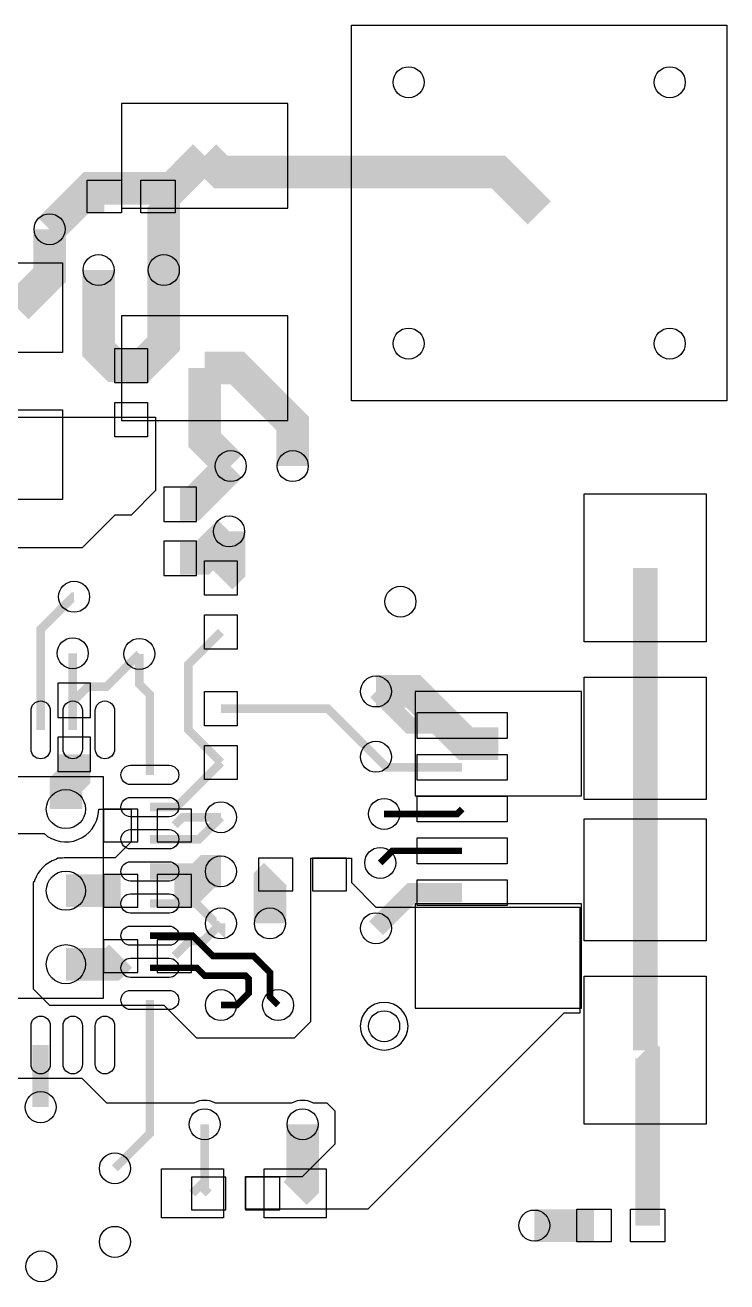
# Model space of a CAD drawing. Extents: x 10 to 3390, y -1467 to 2140.
# Drawn here: x 2960 to 3390, y 1370 to 2140 of the extents above; entities that cross this region are included whole.
import ezdxf

# ---------------------------------------------------------------- set-up
doc = ezdxf.new("R2010")
doc.units = 0
for name, color, linetype in [('ETCH_BOTTOM', 6, 'CONTINUOUS'), ('ETCH_TOP', 150, 'CONTINUOUS'), ('PAD_BOTTOM', 254, 'CONTINUOUS'), ('PAD_TOP', 254, 'CONTINUOUS')]:
    doc.layers.add(name, color=color, linetype=linetype)

msp = doc.modelspace()

# ---------------------------------------------------------------- linework, layer by layer
at = {"layer": 'ETCH_BOTTOM'}
for points, const_width in [([(2975, 2015), (3000, 2040), (3050, 2040), (3070, 2060)], 20), ([(3275, 2025), (3250, 2050), (3080, 2050), (3070, 2060)], 20), ([(3124, 1870), (3124, 1896), (3090, 1930), (3070, 1930)], 20), ([(3070, 1930), (3070, 1886), (3086, 1870)], 20), ([(3055, 1846.5), (3062.5, 1846.5), (3086, 1870)], 20), ([(3055, 1813.5), (3068.5, 1813.5), (3085, 1830)], 20), ([(2990, 1726.5), (2998.5, 1735), (3010, 1735), (3030, 1755)], 5.25), ([(3250, 1700), (3230, 1700), (3198, 1732), (3175, 1732)], 20), ([(2990, 1693.5), (2990, 1680), (2985, 1675), (2985, 1660)], 20), ([(3080, 1655), (3056.5, 1655), (3051.5, 1650)], 5.25), ([(3080, 1621.84), (3071.84, 1621.84), (3060, 1610), (3051.5, 1610)], 20), ([(3113.5, 1620), (3110, 1616.5), (3110, 1590)], 20), ([(2985, 1610), (3018.5, 1610)], 20), ([(3080, 1590), (3069.25, 1579.25), (3060.75, 1579.25), (3051.5, 1570)], 5.25), ([(2985, 1565), (3013.5, 1565), (3018.5, 1570)], 20), ([(3072.5, 1424.64), (3070, 1427.14), (3070, 1467)], 5.25)]:
    msp.add_lwpolyline(points, dxfattribs=dict(at, const_width=const_width))
msp.add_lwpolyline([(2950.75, 1645), (2971.6, 1645, 0.616266), (3005.03, 1658.18), (3005.2, 1660), (3025, 1660), (3025, 1640), (3015.12, 1630.12), (2985, 1630.12, 0.025529), (2982.95, 1630.01), (2982.85, 1630), (2980, 1630), (2979.3, 1629.3), (2978.84, 1629.15, 0.241635), (2965.85, 1616.16), (2965.7, 1615.7), (2965, 1615), (2965, 1612.15), (2964.99, 1612.05, 0.051091), (2964.99, 1607.95), (2965, 1607.85), (2965, 1567.15), (2964.99, 1567.05, 0.051091), (2964.99, 1562.95), (2965, 1562.85), (2965, 1550), (2975, 1540), (3045, 1540), (3065, 1520), (3125, 1520), (3135, 1530), (3135, 1630), (3160, 1630), (3160, 1615), (3175, 1600), (3300, 1600), (3300, 1535), (3290, 1535), (3170, 1415), (3095, 1415), (3095, 1435), (3130, 1435), (3150, 1455), (3150, 1475), (3145, 1480), (3136.7, 1480), (3136.3, 1480.19, 0.226559), (3123.7, 1480.19), (3123.3, 1480), (3076.7, 1480), (3076.3, 1480.19, 0.226559), (3063.7, 1480.19), (3063.3, 1480), (3010, 1480), (2995, 1495), (2727, 1495)], format="xyb", dxfattribs=at)
msp.add_lwpolyline([(3194.62, 1527, 1), (3165.38, 1527, 1)], format="xyb", close=True, dxfattribs=at)
at = {"layer": 'ETCH_TOP'}
for points, const_width in [([(3008.5, 2035), (2995, 2035), (2975, 2015)], 20), ([(3045, 1990), (3045, 2031.5), (3041.5, 2035)], 20), ([(2935, 2015), (2935, 1987), (2955, 1967)], 20), ([(2975, 2015), (2975, 1987), (2955, 1967)], 20), ([(3025, 1931.5), (3015, 1931.5), (3005, 1941.5), (3005, 1990)], 20), ([(3025, 1931.5), (3031.5, 1931.5), (3045, 1945), (3045, 1990)], 20), ([(3080, 1801.5), (3085, 1806.5), (3085, 1830)], 20), ([(3340, 1703.31), (3340, 1807.64)], 15), ([(2990, 1790), (2989.53, 1790), (2969.53, 1770), (2969.53, 1708.46)], 5.25), ([(3080, 1688.5), (3060, 1708.5), (3060, 1748.5), (3080, 1768.5)], 5.25), ([(2989.21, 1708.46), (2989.21, 1755.39)], 5.25), ([(3030, 1755), (3030, 1736.46), (3036.46, 1730), (3036.46, 1680.9)], 5.25), ([(3227.8, 1711.18), (3195.82, 1711.18), (3175, 1732)], 10), ([(3080, 1721.5), (3145.5, 1721.5), (3175, 1692)], 5.25), ([(3340, 1616.69), (3340, 1703.31)], 15), ([(3227.8, 1685.59), (3181.41, 1685.59), (3175, 1692)], 5.25), ([(3036.46, 1661.21), (3052.71, 1661.21), (3080, 1688.5)], 5.25), ([(3080, 1655), (3066.53, 1641.53), (3036.46, 1641.53)], 5.25), ([(3180, 1657), (3224.8, 1657), (3227.8, 1660)], 4), ([(3177.59, 1627), (3185, 1634.41), (3227.8, 1634.41)], 4), ([(3036.46, 1621.84), (3080, 1621.84)], 10), ([(3340, 1616.69), (3340, 1512.36)], 15), ([(3227.8, 1608.82), (3196.82, 1608.82), (3175, 1587)], 12), ([(3080, 1590), (3080, 1587), (3064.84, 1602.16), (3036.46, 1602.16)], 5.25), ([(3115, 1540), (3110, 1545), (3110, 1560), (3100, 1570), (3075, 1570), (3062.53, 1582.47), (3036.46, 1582.47)], 4), ([(3080, 1540), (3089.72, 1540), (3097, 1547.28), (3097, 1556.02), (3095.02, 1558), (3070.02, 1558), (3065.23, 1562.79), (3036.46, 1562.79)], 4), ([(3036.46, 1543.1), (3036.46, 1461.46), (3015, 1440)], 5.25), ([(2969.53, 1515.54), (2969.53, 1477.47)], 10), ([(3341.5, 1405), (3341.5, 1510.86), (3340, 1512.36)], 15), ([(3125.5, 1424.64), (3130, 1429.14), (3130, 1467)], 20), ([(3062.5, 1424.64), (3070, 1432.14), (3070, 1467)], 5.25), ([(3308.5, 1405), (3272, 1405)], 20)]:
    msp.add_lwpolyline(points, dxfattribs=dict(at, const_width=const_width))
msp.add_lwpolyline([(2672, 1817), (2716, 1861), (2764, 1861), (2765, 1862), (2912, 1862), (2930, 1880), (2930, 1900), (3040, 1900), (3040, 1855), (3025, 1840), (3015, 1840), (2995, 1820), (2790, 1820), (2775, 1805), (2680, 1805), (2675, 1800), (2635, 1800), (2630, 1805), (2630, 1817)], close=True, dxfattribs=at)
at = {"layer": 'PAD_BOTTOM'}
for points in [[(3160, 1910), (3160, 2140), (3390, 2140), (3390, 1910)], [(3019, 2092), (3019, 2028), (3121, 2028), (3121, 2092)], [(3019, 1962), (3019, 1898), (3121, 1898), (3121, 1962)], [(3065, 1836), (3065, 1857), (3045, 1857), (3045, 1836)], [(3065, 1803), (3065, 1824), (3045, 1824), (3045, 1803)], [(3000, 1716), (3000, 1737), (2980, 1737), (2980, 1716)], [(3199, 1732), (3199, 1668), (3301, 1668), (3301, 1732)], [(3000, 1683), (3000, 1704), (2980, 1704), (2980, 1683)], [(3008, 1640), (3029, 1640), (3029, 1660), (3008, 1660)], [(3041, 1640), (3062, 1640), (3062, 1660), (3041, 1660)], [(3103, 1610), (3124, 1610), (3124, 1630), (3103, 1630)], [(3136, 1610), (3157, 1610), (3157, 1630), (3136, 1630)], [(3008, 1600), (3029, 1600), (3029, 1620), (3008, 1620)], [(3041, 1600), (3062, 1600), (3062, 1620), (3041, 1620)], [(3199, 1602), (3199, 1538), (3301, 1538), (3301, 1602)], [(3008, 1560), (3029, 1560), (3029, 1580), (3008, 1580)], [(3041, 1560), (3062, 1560), (3062, 1580), (3041, 1580)], [(3083, 1434.64), (3062, 1434.64), (3062, 1414.64), (3083, 1414.64)], [(3116, 1434.64), (3095, 1434.64), (3095, 1414.64), (3116, 1414.64)]]:
    msp.add_lwpolyline(points, close=True, dxfattribs=at)
for centre, radius in [((3195, 2105), 9.5), ((3355, 2105), 9.5), ((2975, 2015), 9.5), ((3005, 1990), 9.5), ((3045, 1990), 9.5), ((3195, 1945), 9.5), ((3355, 1945), 9.5), ((3086, 1870), 9.5), ((3124, 1870), 9.5), ((3085, 1830), 9.5), ((2990, 1790), 9.5), ((3190, 1787), 9.5), ((2989.21, 1755.39), 9.5), ((3030, 1755), 9.5), ((3175, 1732), 9.5), ((3175, 1692), 9.5), ((2985, 1660), 12), ((3080, 1655), 9.5), ((3180, 1657), 9.5), ((3177.59, 1627), 9.5), ((3080, 1621.84), 9.5), ((2985, 1610), 12), ((3080, 1590), 9.5), ((3110, 1590), 9.5), ((3175, 1587), 9.5), ((2985, 1565), 12), ((3080, 1540), 9.5), ((3115, 1540), 9.5), ((3180, 1527), 9.5), ((2969.53, 1477.47), 9.5), ((3070, 1467), 9.5), ((3130, 1467), 9.5), ((3015, 1440), 9.5), ((3272, 1405), 9.5), ((3015, 1395), 9.5), ((2970, 1380), 9.5)]:
    msp.add_circle(centre, radius, dxfattribs=at)
at = {"layer": 'PAD_TOP'}
for points in [[(3160, 1910), (3160, 2140), (3390, 2140), (3390, 1910)], [(2998, 2045), (3019, 2045), (3019, 2025), (2998, 2025)], [(3031, 2045), (3052, 2045), (3052, 2025), (3031, 2025)], [(2983, 1994.5), (2983, 1939.5), (2927, 1939.5), (2927, 1994.5)], [(3035, 1942), (3035, 1921), (3015, 1921), (3015, 1942)], [(3035, 1909), (3035, 1888), (3015, 1888), (3015, 1909)], [(2983, 1904.5), (2983, 1849.5), (2927, 1849.5), (2927, 1904.5)], [(3377.4, 1852.915), (3377.4, 1762.365), (3302.6, 1762.365), (3302.6, 1852.915)], [(3090, 1812), (3090, 1791), (3070, 1791), (3070, 1812)], [(3090, 1779), (3090, 1758), (3070, 1758), (3070, 1779)], [(3302.6, 1740.71), (3377.4, 1740.71), (3377.4, 1665.91), (3302.6, 1665.91)], [(3090, 1732), (3090, 1711), (3070, 1711), (3070, 1732)], [(3255.36, 1719.055), (3255.36, 1703.305), (3200.24, 1703.305), (3200.24, 1719.055)], [(3090, 1699), (3090, 1678), (3070, 1678), (3070, 1699)], [(3255.36, 1693.465), (3255.36, 1677.715), (3200.24, 1677.715), (3200.24, 1693.465)], [(2872.08, 1544.08), (2872.08, 1679.91), (3007.91, 1679.91), (3007.91, 1544.08)], [(3255.36, 1667.875), (3255.36, 1652.125), (3200.24, 1652.125), (3200.24, 1667.875)], [(3302.6, 1654.09), (3377.4, 1654.09), (3377.4, 1579.29), (3302.6, 1579.29)], [(3255.36, 1642.285), (3255.36, 1626.535), (3200.24, 1626.535), (3200.24, 1642.285)], [(3255.36, 1616.695), (3255.36, 1600.945), (3200.24, 1600.945), (3200.24, 1616.695)], [(3377.4, 1557.635), (3377.4, 1467.085), (3302.6, 1467.085), (3302.6, 1557.635)], [(3043.5, 1439.64), (3081.5, 1439.64), (3081.5, 1409.64), (3043.5, 1409.64)], [(3106.5, 1439.64), (3144.5, 1439.64), (3144.5, 1409.64), (3106.5, 1409.64)], [(3298, 1415), (3319, 1415), (3319, 1395), (3298, 1395)], [(3331, 1415), (3352, 1415), (3352, 1395), (3331, 1395)]]:
    msp.add_lwpolyline(points, close=True, dxfattribs=at)
for points in [[(2975.435, 1720.27), (2975.435, 1696.65, -1), (2963.625, 1696.65), (2963.625, 1720.27, -1)], [(2995.115, 1720.27), (2995.115, 1696.65, -1), (2983.305, 1696.65), (2983.305, 1720.27, -1)], [(3014.805, 1720.27), (3014.805, 1696.65, -1), (3002.995, 1696.65), (3002.995, 1720.27, -1)], [(3048.27, 1674.995), (3024.65, 1674.995, -1), (3024.65, 1686.805), (3048.27, 1686.805, -1)], [(3048.27, 1655.305), (3024.65, 1655.305, -1), (3024.65, 1667.115), (3048.27, 1667.115, -1)], [(3048.27, 1635.625), (3024.65, 1635.625, -1), (3024.65, 1647.435), (3048.27, 1647.435, -1)], [(3048.27, 1615.935), (3024.65, 1615.935, -1), (3024.65, 1627.745), (3048.27, 1627.745, -1)], [(3048.27, 1596.255), (3024.65, 1596.255, -1), (3024.65, 1608.065), (3048.27, 1608.065, -1)], [(3048.27, 1576.565), (3024.65, 1576.565, -1), (3024.65, 1588.375), (3048.27, 1588.375, -1)], [(3048.27, 1556.885), (3024.65, 1556.885, -1), (3024.65, 1568.695), (3048.27, 1568.695, -1)], [(3048.27, 1537.195), (3024.65, 1537.195, -1), (3024.65, 1549.005), (3048.27, 1549.005, -1)], [(2975.435, 1527.35), (2975.435, 1503.73, -1), (2963.625, 1503.73), (2963.625, 1527.35, -1)], [(2995.115, 1527.35), (2995.115, 1503.73, -1), (2983.305, 1503.73), (2983.305, 1527.35, -1)], [(3014.805, 1527.35), (3014.805, 1503.73, -1), (3002.995, 1503.73), (3002.995, 1527.35, -1)]]:
    msp.add_lwpolyline(points, format="xyb", close=True, dxfattribs=at)
for centre, radius in [((3195, 2105), 9.5), ((3355, 2105), 9.5), ((2975, 2015), 9.5), ((3005, 1990), 9.5), ((3045, 1990), 9.5), ((3195, 1945), 9.5), ((3355, 1945), 9.5), ((3086, 1870), 9.5), ((3124, 1870), 9.5), ((3085, 1830), 9.5), ((2990, 1790), 9.5), ((3190, 1787), 9.5), ((2989.21, 1755.39), 9.5), ((3030, 1755), 9.5), ((3175, 1732), 9.5), ((3175, 1692), 9.5), ((2985, 1660), 12), ((3080, 1655), 9.5), ((3180, 1657), 9.5), ((3177.59, 1627), 9.5), ((3080, 1621.84), 9.5), ((2985, 1610), 12), ((3080, 1590), 9.5), ((3110, 1590), 9.5), ((3175, 1587), 9.5), ((2985, 1565), 12), ((3080, 1540), 9.5), ((3115, 1540), 9.5), ((3180, 1527), 9.5), ((2969.53, 1477.47), 9.5), ((3070, 1467), 9.5), ((3130, 1467), 9.5), ((3015, 1440), 9.5), ((3272, 1405), 9.5), ((3015, 1395), 9.5), ((2970, 1380), 9.5)]:
    msp.add_circle(centre, radius, dxfattribs=at)

doc.saveas('drawing.dxf')
